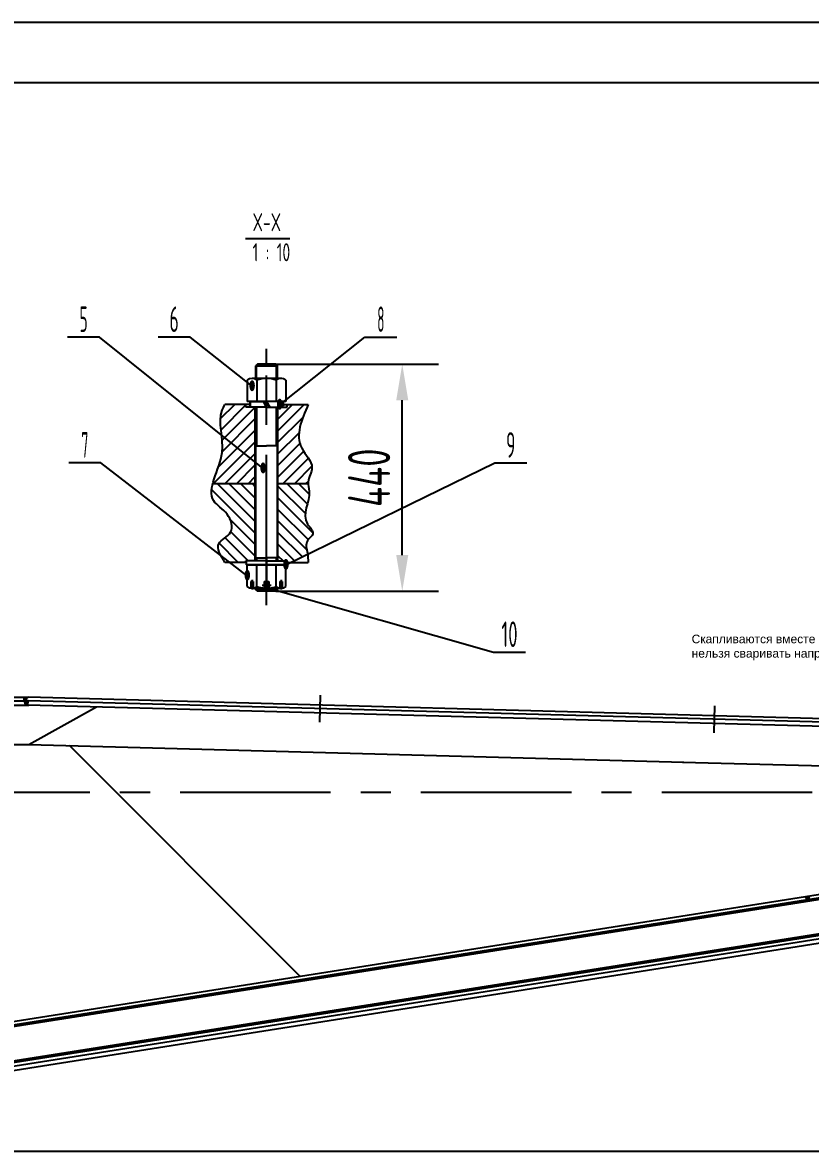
# Model space of a CAD drawing. Header units: millimetres. Extents: x 0 to 30627, y -801 to 20790.
# Drawn here: x 11879 to 16461, y 14243 to 20790 of the extents above; entities that cross this region are included whole.
import ezdxf
from ezdxf.enums import TextEntityAlignment as Align

# ---------------------------------------------------------------- set-up
doc = ezdxf.new("R2010")
doc.units = ezdxf.units.MM
doc.header["$LTSCALE"] = 700
doc.linetypes.add('G', pattern=[2, 1.25, -0.25, 0.25, -0.25])
for name, color, linetype in [('01', 7, 'Continuous'), ('02', 1, 'Continuous'), ('05', 142, 'G'), ('08', 1, 'Continuous'), ('11', 3, 'Continuous')]:
    doc.layers.add(name, color=color, linetype=linetype)
doc.styles.get("Standard").update_dxf_attribs({"font": 'isocp', "width": 0.707, "bigfont": 'intecad.shx'})
doc.dimstyles.new('INTE', dxfattribs={"dimscale": 70, "dimtxt": 3.5, "dimasz": 3, "dimexe": 3, "dimexo": 0, "dimgap": 1, "dimtad": 1, "dimdec": 3, "dimdsep": 46, "dimtxsty": 'Standard', "dimcen": 0, "dimclrd": 1, "dimclre": 1, "dimclrt": 3, "dimaunit": 1, "dimadec": 0, "dimazin": 0, "dimtfac": 1, "dimtmove": 0, "dimatfit": 0, "dimfxl": 1, "dimarcsym": 0})

# ---------------------------------------------------------------- blocks, each defined once
blk = doc.blocks.new('*D7')
at = {"layer": '08', "color": 1, "lineweight": -2}
for p, q in [((2544.7, 12260.8), (2544.7, 14436.8)), ((20222.7, 13788.6), (20222.7, 14436.8)), ((2754.7, 14226.8), (20012.7, 14226.8))]:
    blk.add_line(p, q, dxfattribs=at)
at = {"layer": '08', "color": 1}
for points in [[(2754.7, 14261.8), (2754.7, 14191.8), (2544.7, 14226.8)], [(20012.7, 14261.8), (20012.7, 14191.8), (20222.7, 14226.8)]]:
    blk.add_solid(points, dxfattribs=at)
at = {"layer": 'DEFPOINTS', "color": 0}
for p in [(20222.7, 14226.8), (20222.7, 13788.6), (2544.7, 12260.8)]:
    blk.add_point(p, dxfattribs=at)
at = {"layer": '08', "color": 3, "insert": (11383.7, 14419.3), "char_height": 245, "attachment_point": 5}
blk.add_mtext('17678%%P0.5', dxfattribs=at)
blk = doc.blocks.new('*U19')
at = {"layer": '01'}
for p, q in [((-31.7, 10.5), (-31.7, 0)), ((0, 10.5), (-31.7, 10.5)), ((-31.7, 0), (0, 0)), ((0, 0), (-6.1, 10.5)), ((0, 10.5), (6.1, 0)), ((0, 10.5), (31.7, 10.5)), ((31.7, 0), (0, 0)), ((31.7, 10.5), (31.7, 0))]:
    blk.add_line(p, q, dxfattribs=at)
at = {"layer": '05'}
blk.add_line((0, 12.6), (0, -2.1), dxfattribs=at)
blk = doc.blocks.new('*D20')
at = {"layer": '08', "color": 1, "lineweight": -2}
for p, q in [((13352.6, 18803.3), (14297.1, 18803.3)), ((14087.1, 17693.3), (14087.1, 18593.3)), ((13352.6, 17483.3), (14297.1, 17483.3))]:
    blk.add_line(p, q, dxfattribs=at)
at = {"layer": '08', "color": 1}
for points in [[(14052.1, 18593.3), (14122.1, 18593.3), (14087.1, 18803.3)], [(14052.1, 17693.3), (14122.1, 17693.3), (14087.1, 17483.3)]]:
    blk.add_solid(points, dxfattribs=at)
at = {"layer": 'DEFPOINTS', "color": 0}
for p in [(13352.6, 18803.3), (14087.1, 18803.3), (13352.6, 17483.3)]:
    blk.add_point(p, dxfattribs=at)
at = {"layer": '08', "color": 3, "insert": (13894.6, 18143.3), "char_height": 245, "attachment_point": 5, "rotation": 90}
blk.add_mtext('440', dxfattribs=at)
blk = doc.blocks.new('*U36')
at = {"layer": '01'}
blk.add_lwpolyline([(415, 292), (25, 292)], dxfattribs=at)
at = {"layer": '02'}
blk.add_lwpolyline([(420, 297), (0, 297)], dxfattribs=at)

msp = doc.modelspace()

# ---------------------------------------------------------------- hatches: boundary and pattern name
at = {"layer": '01'}
for points in [[(11888.4193, 16846.4882), (11901.4213, 16846.4882), (11906.3578, 16866.3531), (11901.3518, 16866.4882), (11888.4193, 16866.4882)], [(11891.5425, 16846.4882), (11898.2412, 16821.4882), (11910.7412, 16821.4882), (11911.4157, 16846.4882)], [(16441.3862, 15710.9828), (16429.8749, 15709.1656), (16430.828, 15707.6462), (16446.6851, 15696.4042)], [(16448.3463, 15691.8339), (16446.6851, 15696.4042), (16430.828, 15707.6462), (16441.4326, 15690.7424)]]:
    msp.add_hatch(color=256, dxfattribs=at).paths.add_polyline_path(points)
h = msp.add_hatch(color=256, dxfattribs=at)
h.paths.add_polyline_path([(16455.8457, 15713.2673), (16441.3861, 15710.9831), (16441.3861, 15690.7351)])
h.paths.add_polyline_path([(16441.3861, 15710.9831), (16431.7587, 15709.4623), (16431.7587, 15704.83), (16441.3861, 15690.7351)])
h.paths.add_polyline_path([(16431.7587, 15709.4623), (16428.9028, 15709.0111), (16431.7587, 15704.83)])
h = msp.add_hatch(color=256, dxfattribs=at)
h.paths.add_polyline_path([(16455.8454, 15713.2654), (16441.3862, 15710.9828), (16446.6851, 15696.4042), (16452.2601, 15692.4517)])
h.paths.add_polyline_path([(16446.6851, 15696.4042), (16448.3463, 15691.8339), (16452.2601, 15692.4517)])
at = {"layer": '02'}
h = msp.add_hatch(dxfattribs=at)
h.set_pattern_fill('LINE', color=256, scale=15, angle=45, style=0)
h.set_pattern_definition([(45, (-30633.837, -29757.53), (-33.67596, 33.67596), [])])
edge = h.paths.add_edge_path()
edge.add_line((13232.6409, 18554.1357), (13203.3909, 18554.1357))
edge.add_line((13203.3909, 18554.1357), (13178.6409, 18554.1357))
edge.add_line((13178.6409, 18554.1357), (13178.6409, 18569.1357))
edge.add_line((13178.6409, 18569.1357), (13056.4949, 18569.1357))
edge.add_spline(control_points=[(13056.4949, 18569.1357), (13050.7089, 18557.9155), (13006.9723, 18473.1003), (13077.5796, 18322.0176), (13000.9027, 18165.9373), (12985.8568, 18110.1316)], knot_values=[181.467435765, 181.467435765, 181.467435765, 181.467435765, 193.916404833, 275.571016029, 331.813137192, 331.813137192, 331.813137192, 331.813137192], degree=3, periodic=0)
edge.add_line((12985.8568, 18110.1316), (13232.6409, 18110.1316))
edge.add_line((13232.6409, 18110.1316), (13232.6409, 18554.1357))
edge = h.paths.add_edge_path()
edge.add_spline(control_points=[(13540.7085, 18110.1316), (13540.6332, 18112.7939), (13541.0747, 18143.5876), (13590.1018, 18216.7729), (13443.5275, 18348.1254), (13501.9423, 18480.8658), (13540.787, 18569.1357)], knot_values=[0, 0, 0, 0, 2.689016645, 31.119391452, 74.186322671, 159.670271048, 159.670271048, 159.670271048, 159.670271048], degree=3, periodic=0)
edge.add_line((13540.787, 18569.1357), (13418.6409, 18569.1357))
edge.add_line((13418.6409, 18569.1357), (13418.6409, 18554.1357))
edge.add_line((13418.6409, 18554.1357), (13393.8909, 18554.1357))
edge.add_line((13393.8909, 18554.1357), (13364.6409, 18554.1357))
edge.add_line((13364.6409, 18554.1357), (13364.6409, 18110.1316))
edge.add_line((13364.6409, 18110.1316), (13540.7085, 18110.1316))
at = {"layer": '02', "linetype": 'Continuous'}
h = msp.add_hatch(dxfattribs=at)
h.set_pattern_fill('LINE', color=1, scale=15, angle=135, style=0)
h.set_pattern_definition([(135, (-2282.54, 2691.725), (-33.67596, -33.67596), [])])
edge = h.paths.add_edge_path()
edge.add_line((13232.6409, 18110.1316), (12985.8568, 18110.1316))
edge.add_spline(control_points=[(12985.8568, 18110.1316), (12975.4604, 18071.5707), (12970.2935, 18003.6582), (13079.3923, 17944.6898), (13119.1191, 17816.6996), (13001.1497, 17771.2354), (13017.9739, 17717.8412), (13031.2785, 17692.863)], knot_values=[13.415155451, 13.415155451, 13.415155451, 13.415155451, 52.277677236, 89.230460271, 124.83191823, 156.780734726, 181.467435765, 181.467435765, 181.467435765, 181.467435765], degree=3, periodic=0)
edge.add_line((13031.2785, 17692.863), (13085.4092, 17651.1357))
edge.add_line((13085.4092, 17651.1357), (13178.6409, 17651.1357))
edge.add_line((13178.6409, 17651.1357), (13178.6409, 17660.1357))
edge.add_line((13178.6409, 17660.1357), (13232.6409, 17660.1357))
edge.add_line((13232.6409, 17660.1357), (13232.6409, 18110.1316))
edge = h.paths.add_edge_path()
edge.add_spline(control_points=[(13536.6318, 17697.5287), (13536.2699, 17699.9813), (13531.9434, 17726.9236), (13516.8957, 17775.1144), (13589.3157, 17818.9605), (13483.8052, 17911.0275), (13562.3651, 18016.5039), (13541.1382, 18094.9431), (13540.7085, 18110.1316)], knot_values=[159.670271048, 159.670271048, 159.670271048, 159.670271048, 162.081659529, 186.002179196, 203.472132229, 224.618238717, 288.262925358, 303.603905128, 303.603905128, 303.603905128, 303.603905128], degree=3, periodic=0)
edge.add_line((13540.7085, 18110.1316), (13364.6409, 18110.1316))
edge.add_line((13364.6409, 18110.1316), (13364.6409, 17660.1357))
edge.add_line((13364.6409, 17660.1357), (13418.6409, 17660.1357))
edge.add_line((13418.6409, 17660.1357), (13418.6409, 17651.1357))
edge.add_line((13418.6409, 17651.1357), (13441.8018, 17651.1357))
edge.add_line((13441.8018, 17651.1357), (13536.6318, 17697.5287))
h.paths.add_polyline_path([(13384.5574, 17602.0331), (13441.4486, 17602.0331), (13441.4486, 17675.8793), (13384.5574, 17675.8793)], flags=9)

# ---------------------------------------------------------------- linework, layer by layer
at = {"layer": '01'}
for p, q in [((13175.4227, 19533.6784), (13433.8757, 19533.6784)), ((13244.6409, 18803.3043), (13235.6409, 18794.3043)), ((13235.6409, 18720.6357), (13235.6409, 18794.3043)), ((13235.6409, 18794.3043), (13361.6409, 18794.3043)), ((13352.6409, 18803.3043), (13244.6409, 18803.3043)), ((13352.6409, 18803.3043), (13361.6409, 18794.3043)), ((13361.6409, 18720.6357), (13361.6409, 18794.3043)), ((13186.1409, 18710.9362), (13186.1409, 18585.6357)), ((13387.3284, 18720.6357), (13214.4534, 18720.6357)), ((13242.3909, 18710.9362), (13242.3909, 18585.6357)), ((13354.8909, 18710.9362), (13354.8909, 18585.6357)), ((13411.1409, 18710.9362), (13411.1409, 18585.6357)), ((13411.1409, 18585.6357), (13186.1409, 18585.6357)), ((13203.3909, 18585.6357), (13203.3909, 18559.8594)), ((13393.8909, 18585.6357), (13393.8909, 18561.0836)), ((13235.6409, 18329.3043), (13298.6409, 18329.3043)), ((13361.6409, 18329.3043), (13298.6409, 18329.3043)), ((13235.6409, 17678.3043), (13298.6409, 17678.3043)), ((13361.6409, 17678.3043), (13298.6409, 17678.3043)), ((13178.6409, 17651.1357), (13178.6409, 17660.1357)), ((13411.1409, 17636.1357), (13181.6409, 17636.1357)), ((13186.1409, 17510.8352), (13186.1409, 17636.1357)), ((13186.1409, 17636.1357), (13415.6409, 17636.1357)), ((13242.3909, 17510.8352), (13242.3909, 17636.1357)), ((13354.8909, 17510.8352), (13354.8909, 17636.1357)), ((13411.1409, 17510.8352), (13411.1409, 17636.1357)), ((13415.6409, 17636.1357), (13415.6409, 17660.1357)), ((13418.6409, 17651.1357), (13418.6409, 17660.1357)), ((13207.5159, 17540.1357), (13207.5159, 17501.6378)), ((13221.0159, 17540.1357), (13207.5159, 17540.1357)), ((13209.9534, 17501.1357), (13285.1409, 17501.1357)), ((13221.0159, 17540.1357), (13221.0159, 17501.6378)), ((13235.6409, 17492.3043), (13235.6409, 17501.1357)), ((13235.6409, 17492.3043), (13244.6409, 17483.3043)), ((13352.6409, 17483.3043), (13244.6409, 17483.3043)), ((13285.1409, 17540.1357), (13285.1409, 17501.1357)), ((13285.1409, 17540.1357), (13312.1409, 17540.1357)), ((13312.1409, 17540.1357), (13312.1409, 17501.1357)), ((13312.1409, 17501.1357), (13382.8284, 17501.1357)), ((13352.6409, 17483.3043), (13361.6409, 17492.3043)), ((13361.6409, 17492.3043), (13361.6409, 17501.1357)), ((13376.2659, 17540.1357), (13376.2659, 17501.6378)), ((13376.2659, 17540.1357), (13389.7659, 17540.1357)), ((13389.7659, 17540.1357), (13389.7659, 17501.6378)), ((2795.7412, 16846.4882), (11911.4157, 16846.4882)), ((9920.4157, 16866.4882), (11911.3481, 16866.4882)), ((11888.4193, 16846.4882), (11888.4193, 16866.4882)), ((11898.2412, 16821.4882), (11891.5425, 16846.4882)), ((11901.4191, 16846.4791), (11906.3578, 16866.3531)), ((11910.7412, 16821.4882), (11911.4154, 16846.4791)), ((18620.2154, 16685.5071), (11911.3481, 16866.4882)), ((18613.7412, 16665.6745), (11911.4154, 16846.4791)), ((19899.9514, 16605.9681), (11910.7412, 16821.4882)), ((11916.7412, 16592.4882), (15725.146, 16489.7511)), ((13492.4089, 15245.8205), (12152.0901, 16586.1393)), ((15716.3895, 16489.9873), (19321.0474, 16392.7467)), ((9815.1852, 14664.9343), (19881.038, 16253.9852)), ((9818.3039, 14645.1789), (19892.8233, 16235.598)), ((9819.8633, 14635.3012), (19874.6273, 16222.6016)), ((9850.4264, 14441.6988), (19924.9458, 16032.1179)), ((9851.9858, 14431.8212), (19926.5051, 16022.2402)), ((9855.1064, 14412.0661), (19923.3102, 16001.4882)), ((9859.0073, 14387.3723), (19925.2714, 15976.4882)), ((16452.2601, 15692.4517), (16455.8457, 15713.2673)), ((16452.2601, 15692.4517), (16428.9028, 15709.0111)), ((16429.8749, 15709.1656), (16441.4326, 15690.7424)), ((16448.3463, 15691.8339), (16441.3861, 15710.9831))]:
    msp.add_line(p, q, dxfattribs=at)
at = {"layer": '01', "color": 7, "linetype": 'Continuous'}
for p, q in [((13203.3909, 18569.1357), (13056.4949, 18569.1357)), ((13178.6409, 18554.1357), (13178.6409, 18569.1357)), ((13203.3909, 18554.1357), (13178.6409, 18554.1357)), ((13232.6409, 17660.1357), (13232.6409, 18554.1357)), ((13235.6409, 17660.1357), (13235.6409, 18554.1357)), ((13361.6409, 17660.1357), (13361.6409, 18554.1357)), ((13364.6409, 17660.1357), (13364.6409, 18554.1357)), ((13393.8909, 18569.1357), (13540.787, 18569.1357)), ((13393.8909, 18554.1357), (13418.6409, 18554.1357)), ((13418.6409, 18554.1357), (13418.6409, 18569.1357)), ((12985.8568, 18110.1316), (13235.6409, 18110.1316)), ((13361.6409, 18110.1316), (13540.787, 18110.1316)), ((13181.6409, 17651.1357), (13056.4949, 17651.1357)), ((13298.6409, 17660.1357), (13178.6409, 17660.1357)), ((13181.6409, 17636.1357), (13181.6409, 17660.1357)), ((13298.6409, 17660.1357), (13418.6409, 17660.1357)), ((13415.6409, 17651.1357), (13540.787, 17651.1357)), ((13235.6409, 17492.3043), (13361.6409, 17492.3043)), ((2846.7412, 16821.4882), (11916.7412, 16821.4882)), ((11916.7412, 16592.4882), (12310.2416, 16810.7111)), ((10621.7412, 16592.4882), (11916.7412, 16592.4882))]:
    msp.add_line(p, q, dxfattribs=at)
at = {"layer": '01'}
msp.add_circle((13298.6409, 17516.3043), 13.5, dxfattribs=at)
for centre, radius, start, end in [((13214.2659, 18675.0098), 45.6259, 51.94438679, 128.05561321), ((13298.6409, 18552.6813), 167.9544, 70.43279476, 109.56720524), ((13383.0159, 18675.0098), 45.6259, 51.94438679, 128.05561321), ((13214.2659, 17546.7616), 45.6259, 231.94438679, 308.05561321), ((13298.6409, 17669.0901), 167.9544, 250.43279476, 265.38965172), ((13298.6409, 17669.0901), 167.9544, 274.61034828, 289.56720524), ((13383.0159, 17546.7616), 45.6259, 231.94438679, 308.05561321)]:
    msp.add_arc(centre, radius, start, end, dxfattribs=at)
at = {"layer": '02'}
for p, q in [((12327.7355, 18960.611), (12141.7355, 18960.611)), ((13278.1887, 18197.1215), (12327.7355, 18960.611)), ((12853.8195, 18960.611), (12667.8195, 18960.611)), ((13214.2659, 18675.0098), (12853.8195, 18960.611)), ((13374.7061, 18567.8649), (13869.6324, 18960.611)), ((13869.6324, 18960.611), (14055.6324, 18960.611)), ((12334.7181, 18229.8151), (12148.7181, 18229.8151)), ((13186.1409, 17573.4854), (12334.7181, 18229.8151)), ((13411.1409, 17636.1357), (14624.6553, 18229.8151)), ((14624.6553, 18229.8151), (14810.6553, 18229.8151)), ((13298.6409, 17505.807), (14617.5564, 17129.1232)), ((14617.5564, 17129.1232), (14803.5564, 17129.1232))]:
    msp.add_line(p, q, dxfattribs=at)
at = {"layer": '02', "color": 1, "linetype": 'Continuous'}
for p, q in [((13240.5129, 18720.6357), (13240.5129, 18799.1763)), ((13356.7689, 18720.6357), (13356.7689, 18799.1763)), ((13241.6409, 18329.3043), (13241.6409, 18554.1357)), ((13355.6409, 18329.3043), (13355.6409, 18554.1357)), ((13241.6409, 17660.1357), (13241.6409, 17678.3043)), ((13355.6409, 17660.1357), (13355.6409, 17678.3043)), ((13240.1409, 17487.8043), (13240.1409, 17501.1357)), ((13358.1645, 17488.8279), (13358.1645, 17501.1357))]:
    msp.add_line(p, q, dxfattribs=at)
at = {"layer": '02'}
for points in [[(13056.4949, 17651.1357), (13020.2662, 17759.5481), (13089.3769, 17825.9578), (13069.4412, 17930.8851), (12991.0272, 18009.2485), (13039.9213, 18290.3418), (13040.6759, 18535.3045), (13056.4949, 18569.1357)], [(13540.787, 18569.1357), (13503.1606, 18315.4591), (13562.4022, 18200.6407), (13540.8597, 18118.115), (13546.2453, 18064.2938), (13537.2331, 17873.5725), (13567.7515, 17817.9573), (13535.4379, 17776.6944), (13535.4379, 17704.9329), (13540.787, 17651.1357)]]:
    msp.add_spline(points, degree=3, dxfattribs=at)
at = {"layer": '05', "color": 142, "linetype": 'G'}
msp.add_line((13298.6409, 17401.5819), (13298.6409, 18891.8578), dxfattribs=at)
at = {"layer": '05'}
for p, q in [((13298.6409, 18579.65), (13298.6409, 18737.2544)), ((13298.6409, 18591.9257), (13298.6409, 18547.8487)), ((13298.6409, 17672.3304), (13298.6409, 17505.807)), ((13610.3321, 16879.6721), (13606.0717, 16721.7396)), ((15902.8715, 16817.8277), (15898.611, 16659.8952)), ((20670.6423, 16313.4882), (2219.6576, 16313.4882))]:
    msp.add_line(p, q, dxfattribs=at)
at = {"layer": '05', "color": 4, "linetype": 'G'}
for p, q in [((13214.2589, 17550.1919), (13214.2589, 17493.7295)), ((13383.0229, 17550.1919), (13383.0229, 17493.7295)), ((13324.2944, 17516.3043), (13272.1776, 17516.3043))]:
    msp.add_line(p, q, dxfattribs=at)

# ---------------------------------------------------------------- block references
at = {"layer": '02', "xscale": 3, "yscale": 3, "zscale": 3, "rotation": 180}
msp.add_blockref('*U19', (13298.6409, 18585.6357), dxfattribs=at)
at = {"layer": '05', "xscale": 70, "yscale": 70, "zscale": 70}
msp.add_blockref('*U36', (0, 0), dxfattribs=at)

# ---------------------------------------------------------------- texts
at = {"layer": '02', "width": 0.605172}
for p, p2 in [((13196.2659, 18645.0098), (13232.2659, 18645.0098)), ((13356.7061, 18537.8649), (13392.7061, 18537.8649)), ((13260.1887, 18167.1215), (13296.1887, 18167.1215)), ((13393.1409, 17606.1357), (13429.1409, 17606.1357)), ((13168.1409, 17543.4854), (13204.1409, 17543.4854)), ((13280.6409, 17475.807), (13316.6409, 17475.807))]:
    msp.add_text('●', height=60, dxfattribs=at).set_placement(p, p2, align=Align.FIT)
at = {"layer": '05', "insert": (15769.6062, 17230.8628), "char_height": 50, "attachment_point": 1}
msp.add_mtext('{\\fArial|b0|i0|c204|p34;\\W1;\\C3;Скапливаются вместе на отверстии, образуются петли,\\Pнельзя сваривать напрямую на втулке}', dxfattribs=at)
at = {"layer": '11'}
for s, height, width, p, p2 in [('5', 148.4924, 0.527686, (12211.5643, 18990.611), (12257.9066, 18990.611)), ('6', 148.4924, 0.600695, (12734.0775, 18990.611), (12787.5615, 18990.611)), ('8', 148.4924, 0.514182, (13941.6356, 18990.611), (13983.6293, 18990.611)), ('7', 148.4924, 0.514182, (12220.7212, 18259.8151), (12262.7149, 18259.8151)), ('9', 148.4924, 0.579528, (14690.9095, 18259.8151), (14744.4011, 18259.8151)), ('10', 148.49242, 0.606076, (14663.2722, 17159.1232), (14757.8406, 17159.1232))]:
    msp.add_text(s, height=height, dxfattribs=dict(at, width=width)).set_placement(p, p2, align=Align.FIT)
at = {"layer": '11', "color": 3, "linetype": 'Continuous', "insert": (13216.9345, 19681.6284), "char_height": 105, "width": 1987.609, "attachment_point": 1}
msp.add_mtext('X-X\\P1 : 10', dxfattribs=at)

# ---------------------------------------------------------------- dimensions: what is measured, and where the dimension line sits
at = {"layer": '08'}
dim = msp.add_aligned_dim(p1=(13352.6409, 17483.3043), p2=(13352.6409, 18803.3043), distance=-734.4096, text='440', dimstyle='INTE', dxfattribs=at)
dim.commit()
dim.dimension.update_dxf_attribs({"geometry": '*D20', "text_midpoint": (13894.5505, 18143.3043)})
dim = msp.add_linear_dim(base=(20222.7412, 14226.8335), p1=(2544.7412, 12260.8358), p2=(20222.7412, 13788.6192), text='<>%%P0.5', dimstyle='INTE', dxfattribs=at)
dim.commit()
dim.dimension.update_dxf_attribs({"geometry": '*D7', "text_midpoint": (11383.7412, 14226.8335), "dimtype": 160})

doc.saveas('drawing.dxf')
